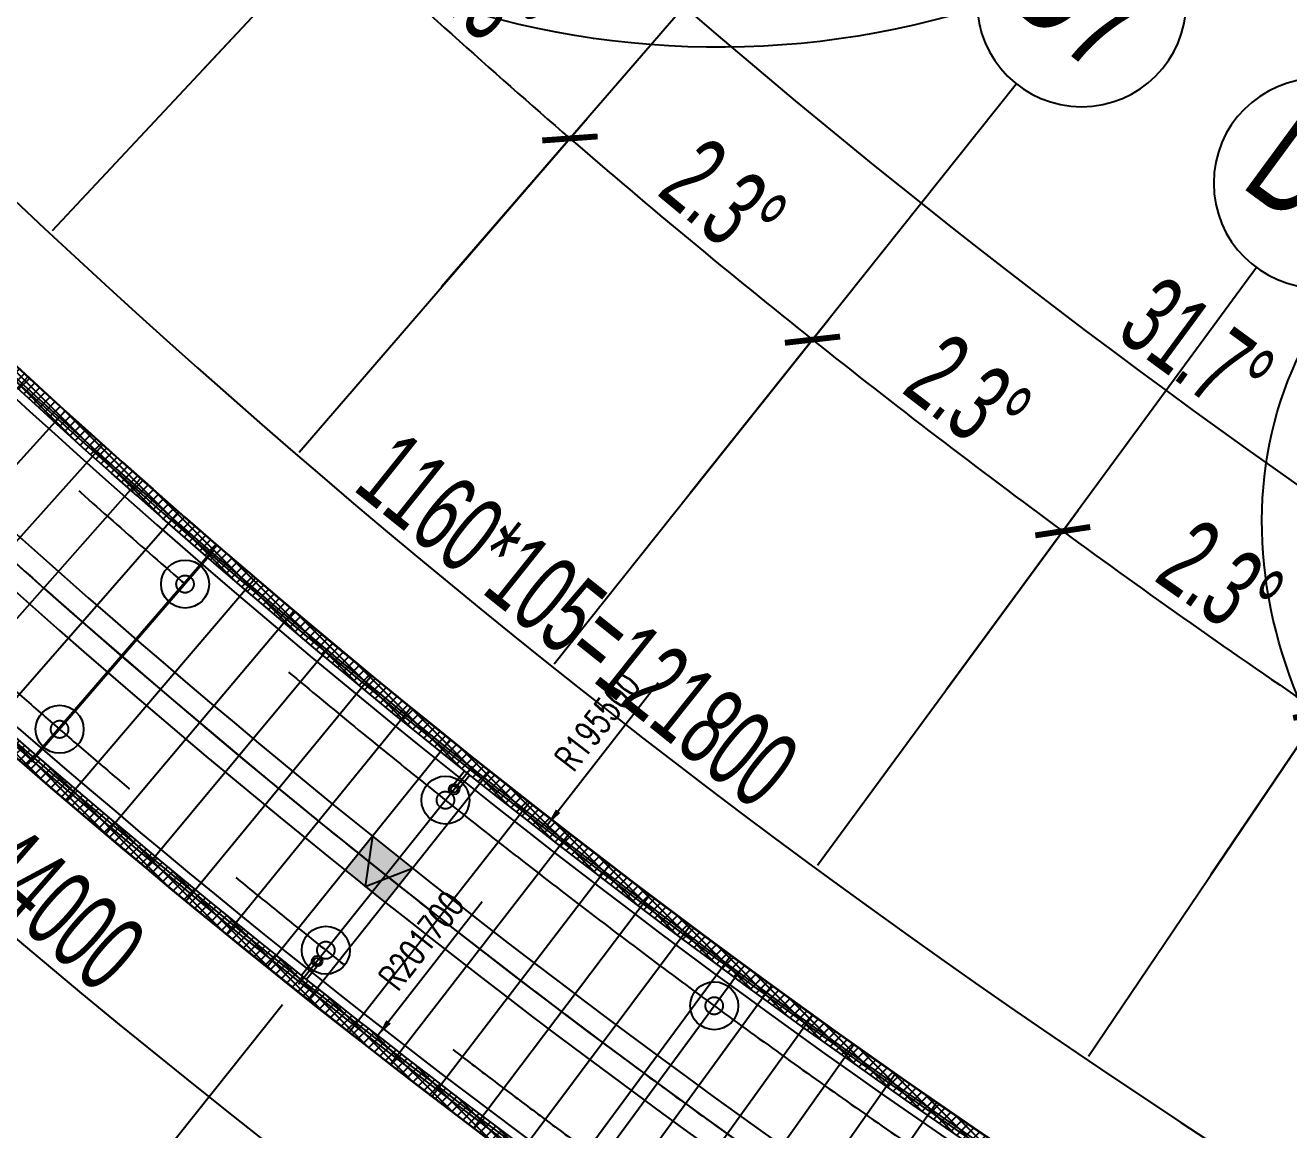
# Model space of a CAD drawing. Extents: x 1962160 to 37842216, y -162679 to 2997677.
# Drawn here: x 37481552 to 37510517, y 2595659 to 2620981 of the extents above; entities that cross this region are included whole.
import ezdxf
from ezdxf.enums import TextEntityAlignment as Align

# ---------------------------------------------------------------- set-up
doc = ezdxf.new("R2010")
doc.units = 0
doc.header["$LTSCALE"] = 1000
for name, pattern in [('CENTER', [2, 1.25, -0.25, 0.25, -0.25]), ('CENTER2', [28.575000000000003, 19.05, -3.175, 3.175, -3.175]), ('DASH', [0.35, 0.25, -0.1])]:
    doc.linetypes.add(name, pattern=pattern)
doc.layers.get('0').update_dxf_attribs({"color": 8})
doc.layers.get('Defpoints').update_dxf_attribs({"color": 8})
for name, color, linetype in [('#幕墙线-平面', 8, 'Continuous'), ('#标注', 8, 'Continuous'), ('#轴线', 8, 'CENTER2'), ('A-AL-E', 8, 'Continuous'), ('A-COLS-PLAN-C', 8, 'DASH'), ('A-COLS-PLAN-S', 8, 'DASH'), ('A-DETL-ALUM', 8, 'Continuous'), ('A-DIMS', 8, 'Continuous'), ('A-FLOR', 8, 'Continuous'), ('A-FLOR-OTLN', 8, 'Continuous'), ('A-GRID', 8, 'CENTER'), ('A-HATH', 8, 'Continuous'), ('A-ROOF-DRAN', 8, 'Continuous'), ('A-STRS-HRAL', 8, 'Continuous'), ('DIM', 8, 'Continuous'), ('G-ACCS', 8, 'Continuous'), ('周边建筑', 8, 'Continuous'), ('建-填充', 8, 'Continuous'), ('水-雨水-压力流-标识', 8, 'Continuous')]:
    doc.layers.add(name, color=color, linetype=linetype)
doc.layers.add('A-X-CHEK', color=8, linetype='Continuous', plot=False)
doc.styles.add('#文字', font='jrs.shx', dxfattribs={"width": 0.7, "bigfont": 'hztxt.shx'})
doc.styles.add('_TCH_DIM', font='SIMPLEX', dxfattribs={"bigfont": 'GBCBIG'})
doc.styles.add('JHZX', font='jrs.shx', dxfattribs={"width": 0.6, "bigfont": 'jhz.shx'})
doc.dimstyles.new('JZBZ-600', dxfattribs={"dimscale": 600, "dimtxt": 3, "dimasz": 1.5, "dimexe": 1, "dimexo": 1, "dimgap": 0.5, "dimtad": 1, "dimdec": 0, "dimdsep": 46, "dimtxsty": 'JHZX', "dimblk1": 'ARCHTICK', "dimblk2": 'ARCHTICK', "dimsah": 1, "dimcen": 0, "dimclrd": 1, "dimclre": 1, "dimclrt": 2, "dimadec": 1, "dimazin": 2, "dimtfac": 1, "dimtdec": 0, "dimtix": 1, "dimtmove": 0, "dimatfit": 3, "dimfxl": 1, "dimtolj": 1, "dimlwd": -1, "dimlwe": -1, "dimarcsym": 1})
pattern_1 = [(45, (0, 0), (-112.2532015133644, 112.2532015133644), []), (135, (0, 0), (-112.2532015133644, -112.2532015133644), [])]

# ---------------------------------------------------------------- blocks, each defined once
blk = doc.blocks.new('排水沟区域')
at = {"layer": 'A-HATH'}
h = blk.add_hatch(dxfattribs=at)
h.set_pattern_fill('ANSI37', color=256, scale=100)
h.set_pattern_definition(pattern_1)
edge = h.paths.add_edge_path()
edge.add_line((35498191.12780435, 2792704.69880736), (35498459.0045779, 2792929.9587332))
edge.add_arc((35647972.51194591, 2918657.177019742), 195349.9994971962, 220.0607733971273, 249.3814004777669)
edge.add_line((35579180.88943561, 2735820.26888587), (35579057.63851193, 2735492.688041172))
edge.add_arc((35647972.5119459, 2918657.177019722), 195699.9994971731, 220.0607733971238, 249.381400477767, ccw=False)
h = blk.add_hatch(dxfattribs=at)
h.set_pattern_fill('ANSI37', color=256, scale=100)
h.set_pattern_definition(pattern_1)
edge = h.paths.add_edge_path()
edge.add_line((35534399.65557152, 2751366.872208431), (35534679.47534217, 2751781.242126513))
edge.add_arc((35647972.51148921, 2918657.17654296), 201699.9988269107, 222.5380542010584, 235.8271904991334, ccw=False)
edge.add_line((35499354.21061315, 2782291.894408947), (35498801.19539497, 2781786.992562233))
edge.add_line((35498801.19539497, 2781786.992562233), (35499037.18327653, 2781528.516799846))
edge.add_line((35499037.18327653, 2781528.516799846), (35499332.5854577, 2781798.218431691))
edge.add_arc((35647972.51148921, 2918657.176542959), 202049.9988269088, 222.6370590280648, 235.7281857078042)
edge.add_line((35534194.19789471, 2751688.025555281), (35534109.59724137, 2751562.745037361))
edge.add_line((35534109.59724137, 2751562.745037361), (35534399.65557152, 2751366.872208431))
for points in [[(35498191.12780435, 2792704.69880736), (35498459.0045779, 2792929.9587332, 0.1286379628558455), (35579180.88943561, 2735820.26888587), (35579057.63851193, 2735492.688041172, -0.1286379628558608)], [(35534399.65557152, 2751366.872208431), (35534679.47534217, 2751781.242126513, -0.05804986950538716), (35499354.21061315, 2782291.894408947), (35498801.19539497, 2781786.992562233), (35499037.18327653, 2781528.516799846), (35499332.5854577, 2781798.218431691, 0.05718302138919018), (35534194.19789471, 2751688.025555281), (35534109.59724137, 2751562.745037361)]]:
    blk.add_lwpolyline(points, format="xyb", close=True, dxfattribs=at)
blk = doc.blocks.new('A$C58e34137')
at = {"layer": 'A-X-CHEK'}
blk.add_blockref('排水沟区域', (-35647972.51433039, -2918657.17947907), dxfattribs=at)
blk = doc.blocks.new('雨水立管')
for radius in [80, 50]:
    blk.add_circle((-3.725290298461914e-09, 2.328306436538696e-10), radius)
blk = doc.blocks.new('雨水')
at = {"layer": 'A-ROOF-DRAN'}
blk.add_lwpolyline([(35498616.06719773, 2787606.262450578, 0.1233110608039292), (35578008.94777347, 2732681.938107471)], format="xyb", dxfattribs=at)
for points in [[(35525641.13913206, 2765289.536870928), (35525940.30779774, 2765664.900840164)], [(35525758.44037246, 2765196.046662888), (35526057.60903814, 2765571.410632124)], [(35522499.86813437, 2761348.215197596), (35522200.6994713, 2760972.851217903)], [(35522617.16937644, 2761254.724991648), (35522318.00071337, 2760879.361011954)]]:
    blk.add_lwpolyline(points, dxfattribs=at)
at = {"xscale": 1.5, "yscale": 1.5, "zscale": 1.5}
for p in [(35525699.78975227, 2765242.791766908), (35522558.51875541, 2761301.470094621)]:
    blk.add_blockref('雨水立管', p, dxfattribs=at)
blk = doc.blocks.new('1100')
at = {"layer": 'A-DETL-ALUM', "ltscale": 0.3}
blk.add_circle((35572079.41488183, 2737404.62498665), 550, dxfattribs=at)
blk = doc.blocks.new('_YZHK')
blk.add_circle((0, 0), 0.5)
blk = doc.blocks.new('ASDFASD')
at = {"layer": 'A-COLS-PLAN-C', "ltscale": 0.3, "xscale": 400, "yscale": 400, "zscale": 400}
for p in [(35519530.25128523, 2769946.600826601), (35516654.19037637, 2766616.694874701), (35525500.34397505, 2764992.549120646), (35522757.9645392, 2761551.712735427), (35531661.33314166, 2760278.013365346)]:
    blk.add_blockref('_YZHK', p, dxfattribs=at)
blk = doc.blocks.new('15')
at = {"layer": '周边建筑'}
for points in [[(34387868.14427014, 3996783.149921055, -0.04571973664616439), (34359317.13187979, 4022752.360361452, -0.04571973664616439)], [(34388677.23922429, 3996425.075137513, -0.04650377268511744), (34359599.95834443, 4022739.761958461, -0.04650377268511744)], [(34389904.63899032, 3995948.180536044, -0.04800945961635281), (34359858.43481566, 4022975.750486837, -0.04800945961635281)]]:
    blk.add_lwpolyline(points, format="xyb", dxfattribs=at)
blk.add_lwpolyline([(34359992.11660529, 4017302.949126642), (34327804.89124851, 3985497.455937146, 0.4129759503049449), (34327775.24891686, 3981828.400454395, 0.1494418678029234), (34462605.55885959, 3908362.281586812, 0.4147260606000924), (34465679.79346514, 3910394.302898092), (34474630.62973479, 3954750.458055043, 0.4131228733560754), (34472605.79338679, 3957811.450065851, -0.1495092029449499), (34363678.34311313, 4017271.518329401, 0.4157145913370236), (34359992.11660673, 4017302.949128066)], format="xyb", close=True, dxfattribs=at)
blk = doc.blocks.new('总体道路0521')
at = {"layer": 'G-ACCS'}
blk.add_lwpolyline([(35647885.4903665, 2918526.752824111, 0.2586094372156676), (35647868.04857691, 2918524.599604647, -0.3688859517476289), (35647842.15110169, 2918526.619490359)], format="xyb", dxfattribs=at)
blk.add_ellipse((35647880.23917305, 2918508.173804386), major_axis=(10.20164331793784, -6.317543359473345), ratio=0.8333770853688136, dxfattribs=at)
blk = doc.blocks.new('A$C06ac024f')
at = {"layer": 'A-AL-E'}
for points in [[(-149036.9355088994, -137018.3052839129), (-148595.4969473183, -136611.8612310132, 0.0576189806809702), (-113501.0588381291, -166915.9408562369), (-117026.3937263862, -172136.4133938593)], [(-148935.3336354494, -137128.6549976039), (-148641.0690273419, -136857.7178608104, 0.05718510588659114), (-113778.3189935014, -166969.1462465618), (-117192.1411391944, -172024.4857603339)]]:
    blk.add_lwpolyline(points, format="xyb", dxfattribs=at)
for centre, radius, end in [((-0.004684299230575562, 0.00567371491342783), 195550.0000000139, 249.3815480125011), ((-0.004684299230575562, 0.005673703737556934), 195350.000000004, 249.3814002423705)]:
    blk.add_arc(centre, radius, 213.4267024433433, end, dxfattribs=at)
at = {"layer": 'A-DIMS'}
for points in [[(-117599.4217791558, -150975.8748367703), (-119890.1447624639, -153916.7390685361), (-120135.9472023994, -154232.3038963009)], [(-121632.3350534365, -155998.178046714), (-123776.639578566, -158748.3318113293), (-124022.5941436813, -159063.7780855172)]]:
    blk.add_lwpolyline(points, dxfattribs=at)
for points in [[(-119890.1447624639, -153916.7390685361, 132, 0, 0), (-120135.9472023994, -154232.3038963009, 0, 0, 0)], [(-123776.639578566, -158748.3318113293, 132, 0, 0), (-124022.5941436813, -159063.7780855172, 0, 0, 0)]]:
    blk.add_lwpolyline(points, format="xyseb", dxfattribs=at)
at = {"layer": 'A-FLOR-OTLN'}
blk.add_lwpolyline([(-146740.3829964027, -133973.6908970349, 0.0592936020027905), (-111200.1052126661, -164670.0512355477)], format="xyb", dxfattribs=at)
at = {"layer": 'A-STRS-HRAL'}
for points in [[(-68914.87842030823, -183164.483728487, -0.1286379625230906), (-149781.3891317025, -125952.472956228), (-149934.3773731143, -126081.2930520335, 0.1286385223226153), (-68984.78143659234, -183351.8707182621)], [(-149083.0340711251, -137263.5052156076), (-149453.8721985966, -136857.3289869008), (-148605.7488620431, -136082.9939870764, 0.05854660059895181), (-113015.5884624645, -166822.4383295183), (-113407.3353732601, -167402.5550773777, -0.0002472804200370883), (-113572.8613683507, -167290.2995583657), (-113293.0415977016, -166875.9296402833, -0.05804986945389694), (-148618.3062986881, -136365.2773883119), (-149171.3215169907, -136870.1792351473), (-148935.3336354494, -137128.6549976039), (-149083.0340711251, -137263.5052156099)]]:
    blk.add_lwpolyline(points, format="xyb", dxfattribs=at)
at = {"xscale": 1000, "yscale": 1000, "zscale": 1000}
blk.add_blockref('总体道路0521', (-35647972511.19448, -2918657176.530752), dxfattribs=at)
at = {"layer": 'A-COLS-PLAN-S'}
blk.add_blockref('ASDFASD', (-35647972.51693987, -2918657.171766797), dxfattribs=at)
at = {"layer": 'A-ROOF-DRAN'}
blk.add_blockref('雨水', (-35647972.51693987, -2918657.171766797), dxfattribs=at)
at = {"layer": '周边建筑'}
blk.add_blockref('15', (-34515346.51224016, -4165614.464939157), dxfattribs=at)
at = {"layer": '水-雨水-压力流-标识'}
for p in [(-35700521.68053646, -2886115.195926846), (-35703397.74144533, -2889445.101878745), (-35694551.58784664, -2891069.2476328), (-35697293.9672825, -2894510.084018019), (-35688390.59868003, -2895783.7833881)]:
    blk.add_blockref('1100', p, dxfattribs=at)
at = {"layer": 'A-DIMS', "style": '_TCH_DIM', "width": 0.7058823529411765}
for s, rotation, p in [('R195500', 52.08395861416108, (-119531.5292782262, -153045.4440823029)), ('R201700', 52.0563326956571, (-123565.4401980862, -158066.8154605124))]:
    blk.add_text(s, height=595, rotation=rotation, dxfattribs=at).set_placement(p)
blk = doc.blocks.new('A$C41f195f4')
at = {"layer": '建-填充', "ltscale": 10}
h = blk.add_hatch(color=256, dxfattribs=at)
h.dxf.hatch_style = 1
edge = h.paths.add_edge_path()
edge.add_line((-124148.1568534598, -154500.7286373009), (-124461.3443907276, -154890.4895481095))
edge.add_arc((0, -4.889443516731262e-08), 198699.9999999626, 231.2165861465053, 231.556862178088)
edge.add_line((-123539.2699908763, -155626.9217395298), (-123228.4028019309, -155235.3076540953))
edge.add_arc((3.315508365631104e-06, -1.592095941305161e-06), 198199.9999997462, 231.2165855693798, 231.5568615739517, ccw=False)
edge = h.paths.add_edge_path()
edge.add_line((-124461.3443907276, -154890.4895481095), (-124774.5319266319, -155280.2504572161))
edge.add_arc((3.345310688018799e-06, -1.348089426755905e-06), 199199.9999999548, 231.216586718727, 231.5568627771811)
edge.add_line((-123850.1371784955, -156018.5358232856), (-123539.2699908763, -155626.9217395298))
edge.add_arc((0, -5.122274160385132e-08), 198699.9999999608, 231.2165861465049, 231.5568621780876, ccw=False)
at = {"layer": 'DIM', "ltscale": 10}
blk.add_lwpolyline([(-124148.1568534598, -154500.7286373028), (-124311.1428366601, -155651.4688854991), (-123228.4028019235, -155235.3076541)], dxfattribs=at)
blk = doc.blocks.new('A$C80b62fe7')
at = {"layer": '#幕墙线-平面'}
for points in [[(-78821.85220679641, 63164.41868437082, 0.005573949682504613), (-75982.2171158567, 59854.42407566402, 0.004935396391704725), (-73406.8330386877, 56977.09491097229, 0.05929360200278565), (-38419.24503024668, 26758.09619020019, 0.05859901251173332), (2176.018261194229, 5784.232406029012, 0.05859901251173332)], [(-80806.27106510103, 61500.032372599, 0.005573949682508667), (-77929.03741127253, 58146.21134378761, 0.004935396391700394), (-75319.55362161994, 55230.78452285752, 0.05929360200278848), (-39868.70784035325, 24611.66716455901, 0.05859901251172954), (1264.06238797307, 3360.096171140205, 0.05859901251172954)], [(-81572.45738267899, 60857.41388020385, 0.005573952475742697), (-78680.70547899604, 57486.66974846786, 0.004935396391694963), (-76058.05577719212, 54556.53340775566, 0.05929360200279235), (-40428.34599097073, 23782.93008902203, 0.05859901251173084), (911.955873221159, 2424.136234889738, 0.05859901251173084)], [(-83556.8762595728, 59193.02759059984, 0.005573952475741507), (-80627.52577441186, 55778.45701658819, 0.004935396391697476), (-77970.77636012435, 52810.22301964276, 0.05929360200279524), (-41877.80880107731, 21636.50106338179, 0.05859901251172722), (0, 1.396983861923218e-09, 0.05859901251172722)], [(-83756.08433216065, 59025.94634145033, 0.005573952475743173), (-80822.95947202295, 55606.97620180482, 0.004935396391701269), (-78162.78692056984, 52634.91772971628, 0.05929360200279434), (-42023.31472023576, 21421.02942374162, 0.05859901251172686), (-91.54769383370876, -243.3495834250934, 0.05859901251172686)]]:
    blk.add_lwpolyline(points, format="xyb", dxfattribs=at)
blk.add_arc((71051.57360942662, 188867.3555372753), 195350.000000004, 213.4267023194232, 249.3814006729123, dxfattribs=at)
blk = doc.blocks.new('DASWQE')
at = {"layer": '#幕墙线-平面', "ltscale": 10}
for points in [[(-149868.8910876811, -125698.5576879755, 0.005573949682504613), (-147029.2559967414, -129008.5522966823, 0.004935396391704725), (-144453.8719195724, -131885.881461374, 0.05929360200278565), (-109466.2839111313, -162104.8801821461, 0.05859901251173332), (-68871.02061969042, -183078.7439663173, 0.05859901251173332)], [(-151853.3099459857, -127362.9439997473, 0.005573949682508667), (-148976.0762921572, -130716.7650285587, 0.004935396391700394), (-146366.5925025046, -133632.1918494888, 0.05929360200278848), (-110915.7467212379, -164251.3092077873, 0.05859901251172954), (-69782.97649291158, -185502.8802012061, 0.05859901251172954)], [(-152619.4962635636, -128005.5624921424, 0.005573952475742697), (-149727.7443598807, -131376.3066238784, 0.004935396391694963), (-147105.0946580768, -134306.4429645906, 0.05929360200279235), (-111475.3848718554, -165080.0462833242, 0.05859901251173084), (-70135.08300766349, -186438.8401374565, 0.05859901251173084)], [(-154603.9151404575, -129669.9487817464, 0.005573952475741507), (-151674.5646552965, -133084.5193557581, 0.004935396391697476), (-149017.815241009, -136052.7533527035, 0.05929360200279524), (-112924.847681962, -167226.4753089645, 0.05859901251172722), (-71047.03888088465, -188862.9763723449, 0.05859901251172722)]]:
    blk.add_lwpolyline(points, format="xyb", dxfattribs=at)
for points in [[(-136571.4690395147, -148904.1179404571), (-132042.7442564666, -143966.4411748964)], [(-135684.7055719718, -149712.6019043433), (-131185.385962069, -144748.1157225133)], [(-134793.1560856104, -150515.8050421537), (-130323.4003537595, -145524.68455682)], [(-133896.8520281315, -151313.6990224314), (-129456.8178364187, -146296.120285836)], [(-132995.8250149339, -152106.2557009901), (-128585.6689770967, -147062.3956986419)], [(-132090.1068280488, -152893.447121907), (-127709.9845039099, -147823.4837663327)], [(-131179.7294149473, -153675.2455185084), (-126829.7953049466, -148579.3576429794)], [(-130264.7248874456, -154451.623314349), (-125945.1324272081, -149329.9906665771)], [(-129345.125520587, -155222.5531241852), (-125056.0270754844, -150075.3563599777)], [(-128420.96375148, -155988.0077549401), (-124162.5106112659, -150815.428431835)], [(-127492.2721781731, -156747.9602066637), (-123264.6145516485, -151550.1807775167)], [(-126559.08355847, -157502.3836734854), (-122362.3705682009, -152279.5874800351)], [(-125621.4308088422, -158251.2515445575), (-121455.8104858324, -153003.622810964)], [(-124679.3470031768, -158994.5374049968), (-120544.9662817419, -153722.2612313433)], [(-123732.8653716892, -159732.2150368141), (-119629.8700842187, -154435.4773925701)], [(-122782.0192997158, -160464.2584198401), (-118710.5541715249, -155143.2461373089)], [(-121826.8423265293, -161190.6417326424), (-117787.0509707779, -155845.5425003706)], [(-120867.3681441769, -161911.3393534371), (-116859.3930567801, -156542.3417095882)], [(-119903.6305962801, -162626.3258609925), (-115927.6131509095, -157233.619186705)], [(-118935.6636768281, -163335.5760355252), (-114991.7441198975, -157919.3505482255)], [(-117963.5015290156, -164039.0648595891), (-114051.8189747632, -158599.5116062853)], [(-116987.1784439981, -164736.7675189609), (-113107.870869562, -159274.0783695066)], [(-116006.7288597226, -165428.6594035113), (-112159.9331002533, -159943.0270438315)], [(-115022.1873596609, -166114.7161080758), (-111208.0391035303, -160606.3340333723)]]:
    blk.add_lwpolyline(points, dxfattribs=at)
at = {"layer": 'DIM', "ltscale": 10}
blk.add_blockref('A$C80b62fe7', (-71047.03888088465, -188862.9763723449), dxfattribs=at)
blk = doc.blocks.new('_ARCHTICK')
at = {"const_width": 0.15}
blk.add_lwpolyline([(-0.5, -0.5), (0.5, 0.5)], dxfattribs=at)
blk = doc.blocks.new('*D17')
at = {"layer": '#标注', "color": 1, "transparency": 16777216}
for p, q in [((36626695.7610601, 2798969.525498299), (36639771.65611975, 2809138.434022281)), ((36712455.71953414, 2735988.755651569), (36718245.27166823, 2751508.640260249))]:
    blk.add_line(p, q, dxfattribs=at)
blk.add_arc((36780598.51155947, 2918657.163268263), 178999.986739619, 217.8716196905407, 249.5424261213195, dxfattribs=at)
at = {"layer": 'Defpoints', "color": 0, "transparency": 16777216}
for p in [(36780598.51155947, 2918657.163268263), (36626222.12810301, 2798601.188937584), (36661822.4543592, 2784742.102544155), (36712246.01131264, 2735426.596900115)]:
    blk.add_point(p, dxfattribs=at)
at = {"layer": '#标注', "color": 1, "transparency": 16777216, "xscale": 900, "yscale": 900, "zscale": 900}
for p, rotation in [((36639298.02316266, 2808770.097461566), 127.8716196905407), ((36718035.56344673, 2750946.481508795), 339.5424261213195)]:
    blk.add_blockref('_ARCHTICK', p, dxfattribs=dict(at, rotation=rotation))
at = {"layer": '#标注', "color": 2, "transparency": 16777216, "insert": (36675356.14096593, 2775350.224439533), "char_height": 1800, "attachment_point": 5, "rotation": 323.70702290593005, "style": 'JHZX'}
blk.add_mtext('\\A1;31.7°', dxfattribs=at)
blk = doc.blocks.new('*D22')
at = {"layer": '#标注', "color": 1, "transparency": 16777216}
for p, q in [((36642288.39975655, 2770750.129601654), (36633750.61801758, 2761619.936916199)), ((36648234.46222866, 2765405.944415886), (36640063.72656412, 2755945.859099347))]:
    blk.add_line(p, q, dxfattribs=at)
blk.add_arc((36780598.51155932, 2918657.163268402), 214399.9867396293, 226.9204202155484, 229.1826197257415, dxfattribs=at)
at = {"layer": 'Defpoints', "color": 0, "transparency": 16777216}
for p in [(36780598.51155932, 2918657.163268402), (36642698.20785683, 2771188.373051059), (36648626.65235051, 2765860.022502039), (36636234.03906858, 2760144.534760691)]:
    blk.add_point(p, dxfattribs=at)
at = {"layer": '#标注', "color": 1, "transparency": 16777216, "xscale": 900, "yscale": 900, "zscale": 900}
for p, rotation in [((36634160.42611785, 2762058.180365603), 136.9204202155484), ((36640455.91668598, 2756399.937185492), 319.1826197257415)]:
    blk.add_blockref('_ARCHTICK', p, dxfattribs=dict(at, rotation=rotation))
at = {"layer": '#标注', "color": 2, "transparency": 16777216, "insert": (36638082.39958967, 2760090.482736733), "char_height": 1800, "attachment_point": 5, "rotation": 318.05151997064496, "style": 'JHZX'}
blk.add_mtext('\\A1;2.3°', dxfattribs=at)
blk = doc.blocks.new('*D23')
at = {"layer": '#标注', "color": 1, "transparency": 16777216}
for p, q in [((36648234.46222866, 2765405.94441589), (36640063.72656412, 2755945.859099343)), ((36654386.84271964, 2760300.627932169), (36646595.8889895, 2750525.39517428))]:
    blk.add_line(p, q, dxfattribs=at)
blk.add_arc((36780598.5115594, 2918657.163268324), 214399.9867396315, 229.1826197257085, 231.4448204373582, dxfattribs=at)
at = {"layer": 'Defpoints', "color": 0, "transparency": 16777216}
for p in [(36780598.5115594, 2918657.163268324), (36648626.65235052, 2765860.022502042), (36654760.80354988, 2760769.83289532), (36642603.45123691, 2754569.632844638)]:
    blk.add_point(p, dxfattribs=at)
at = {"layer": '#标注', "color": 1, "transparency": 16777216, "xscale": 900, "yscale": 900, "zscale": 900}
for p, rotation in [((36640455.91668597, 2756399.937185496), 139.1826197257085), ((36646969.84981973, 2750994.600137435), 321.4448204373581)]:
    blk.add_blockref('_ARCHTICK', p, dxfattribs=dict(at, rotation=rotation))
at = {"layer": '#标注', "color": 2, "transparency": 16777216, "insert": (36644452.50539192, 2754588.582027365), "char_height": 1800, "attachment_point": 5, "rotation": 320.31372008153386, "style": 'JHZX'}
blk.add_mtext('\\A1;2.3°', dxfattribs=at)
blk = doc.blocks.new('*D24')
at = {"layer": '#标注', "color": 1, "transparency": 16777216}
for p, q in [((36654386.84271965, 2760300.627932169), (36646595.8889895, 2750525.39517427)), ((36660735.94845457, 2755442.140672592), (36653336.9203638, 2745366.99706029))]:
    blk.add_line(p, q, dxfattribs=at)
blk.add_arc((36780598.51155941, 2918657.163268331), 214399.9867396487, 231.4448204373609, 233.7070211486521, dxfattribs=at)
at = {"layer": 'Defpoints', "color": 0, "transparency": 16777216}
for p in [(36780598.51155941, 2918657.163268331), (36654760.80354989, 2760769.832895322), (36661091.09710306, 2755925.741166256), (36649187.95755562, 2749250.49099602)]:
    blk.add_point(p, dxfattribs=at)
at = {"layer": '#标注', "color": 1, "transparency": 16777216, "xscale": 900, "yscale": 900, "zscale": 900}
for p, rotation in [((36646969.84981973, 2750994.600137426), 141.4448204373609), ((36653692.0690123, 2745850.597553952), 323.7070211486521)]:
    blk.add_blockref('_ARCHTICK', p, dxfattribs=dict(at, rotation=rotation))
at = {"layer": '#标注', "color": 2, "transparency": 16777216, "insert": (36651034.82268319, 2749342.412373522), "char_height": 1800, "attachment_point": 5, "rotation": 322.5759207930054, "style": 'JHZX'}
blk.add_mtext('\\A1;2.3°', dxfattribs=at)
blk = doc.blocks.new('*D33')
at = {"layer": '#标注', "color": 1, "transparency": 16777216}
for p, q in [((36620746.45035105, 2794342.844410595), (36607722.49268997, 2784214.326747263)), ((36709821.57140478, 2728927.471106052), (36704055.01534672, 2713469.231411852))]:
    blk.add_line(p, q, dxfattribs=at)
blk.add_arc((36780598.51155947, 2918657.163268259), 218399.9867396859, 217.8716196904767, 249.5424261213203, dxfattribs=at)
at = {"layer": 'Defpoints', "color": 0, "transparency": 16777216}
for p in [(36780598.51155947, 2918657.163268259), (36621220.08330814, 2794711.18097131), (36635678.44877037, 2755265.824424677), (36710031.27962628, 2729489.629857505)]:
    blk.add_point(p, dxfattribs=at)
at = {"layer": '#标注', "color": 1, "transparency": 16777216, "xscale": 900, "yscale": 900, "zscale": 900}
for p, rotation in [((36608196.12564705, 2784582.66330798), 127.8716196904767), ((36704264.72356822, 2714031.390163306), 339.5424261213204)]:
    blk.add_blockref('_ARCHTICK', p, dxfattribs=dict(at, rotation=rotation))
at = {"layer": '#标注', "color": 2, "transparency": 16777216, "insert": (36652034.71402183, 2743593.791307066), "char_height": 1800, "attachment_point": 5, "rotation": 323.70702290589804, "style": 'JHZX'}
blk.add_mtext('\\A1;31.7°', dxfattribs=at)
blk = doc.blocks.new('*D45')
at = {"layer": '#标注', "color": 1, "transparency": 16777216}
for p, q in [((36643670.92429649, 2783353.502042484), (36650855.17742186, 2790452.551769905)), ((36649118.42178363, 2778054.066263612), (36656016.85813804, 2785431.164328977))]:
    blk.add_line(p, q, dxfattribs=at)
blk.add_arc((36780598.51155946, 2918657.163268268), 182999.9867395451, 224.658220703612, 226.9204202178263, dxfattribs=at)
at = {"layer": 'Defpoints', "color": 0, "transparency": 16777216}
for p in [(36780598.51155946, 2918657.163268268), (36652132.45841611, 2788328.853463974), (36643244.13698211, 2782931.776316103), (36648708.61368337, 2777615.822814185)]:
    blk.add_point(p, dxfattribs=at)
at = {"layer": '#标注', "color": 1, "transparency": 16777216, "xscale": 900, "yscale": 900, "zscale": 900}
for p, rotation in [((36650428.39010749, 2790030.82604352), 134.658220703612), ((36655607.05003779, 2784992.92087955), 316.9204202178263)]:
    blk.add_blockref('_ARCHTICK', p, dxfattribs=dict(at, rotation=rotation))
at = {"layer": '#标注', "color": 2, "transparency": 16777216, "insert": (36653829.61388259, 2788346.450890925), "char_height": 1800, "attachment_point": 5, "rotation": 315.7893204607197, "style": 'JHZX'}
blk.add_mtext('\\A1;2.3°', dxfattribs=at)
blk = doc.blocks.new('*D46')
at = {"layer": '#标注', "color": 1, "transparency": 16777216}
for p, q in [((36649118.42178363, 2778054.066263612), (36656016.85813794, 2785431.164328866)), ((36654770.85614848, 2772973.787317075), (36661372.7231988, 2780617.435101259))]:
    blk.add_line(p, q, dxfattribs=at)
blk.add_arc((36780598.51155947, 2918657.163268261), 182999.9867397038, 226.9204202178177, 229.1826197315785, dxfattribs=at)
at = {"layer": 'Defpoints', "color": 0, "transparency": 16777216}
for p in [(36780598.51155947, 2918657.163268261), (36657376.97152355, 2783359.538684875), (36648708.61368337, 2777615.822814189), (36654378.66602668, 2772519.709230881)]:
    blk.add_point(p, dxfattribs=at)
at = {"layer": '#标注', "color": 1, "transparency": 16777216, "xscale": 900, "yscale": 900, "zscale": 900}
for p, rotation in [((36655607.05003767, 2784992.920879446), 136.9204202178177), ((36660980.533077, 2780163.35701507), 319.1826197315786)]:
    blk.add_blockref('_ARCHTICK', p, dxfattribs=dict(at, rotation=rotation))
at = {"layer": '#标注', "color": 2, "transparency": 16777216, "insert": (36659072.10970337, 2783444.113489531), "char_height": 1800, "attachment_point": 5, "rotation": 318.0515199746987, "style": 'JHZX'}
blk.add_mtext('\\A1;2.3°', dxfattribs=at)
blk = doc.blocks.new('*D47')
at = {"layer": '#标注', "color": 1, "transparency": 16777216}
for p, q in [((36654770.85614848, 2772973.787317071), (36661372.72319887, 2780617.435101334)), ((36660619.4201372, 2768120.581281535), (36666914.42744547, 2776018.864828579))]:
    blk.add_line(p, q, dxfattribs=at)
blk.add_arc((36780598.51155946, 2918657.163268268), 182999.9867396061, 229.1826197315833, 231.4448204426028, dxfattribs=at)
at = {"layer": 'Defpoints', "color": 0, "transparency": 16777216}
for p in [(36780598.51155946, 2918657.163268268), (36662813.54995474, 2778601.110323489), (36654378.66602668, 2772519.709230877), (36660245.459307, 2767651.376318347)]:
    blk.add_point(p, dxfattribs=at)
at = {"layer": '#标注', "color": 1, "transparency": 16777216, "xscale": 900, "yscale": 900, "zscale": 900}
for p, rotation in [((36660980.53307706, 2780163.357015137), 139.1826197315833), ((36666540.46661527, 2775549.659865387), 321.4448204426028)]:
    blk.add_blockref('_ARCHTICK', p, dxfattribs=dict(at, rotation=rotation))
at = {"layer": '#标注', "color": 2, "transparency": 16777216, "insert": (36664504.02913705, 2778752.530287117), "char_height": 1800, "attachment_point": 5, "rotation": 320.31372008709366, "style": 'JHZX'}
blk.add_mtext('\\A1;2.3°', dxfattribs=at)
blk = doc.blocks.new('*D48')
at = {"layer": '#标注', "color": 1, "transparency": 16777216}
for p, q in [((36660619.42013719, 2768120.581281537), (36666914.42744545, 2776018.864828559)), ((36666654.99469492, 2763502.015563451), (36672633.3302773, 2771642.62387393))]:
    blk.add_line(p, q, dxfattribs=at)
blk.add_arc((36780598.51155946, 2918657.163268257), 182999.9867396271, 231.4448204426, 233.7070211532459, dxfattribs=at)
at = {"layer": 'Defpoints', "color": 0, "transparency": 16777216}
for p in [(36780598.51155946, 2918657.163268257), (36668433.72086559, 2774060.98463513), (36660245.459307, 2767651.376318349), (36666299.84604646, 2763018.415069761)]:
    blk.add_point(p, dxfattribs=at)
at = {"layer": '#标注', "color": 1, "transparency": 16777216, "xscale": 900, "yscale": 900, "zscale": 900}
for p, rotation in [((36666540.46661526, 2775549.659865366), 141.4448204426), ((36672278.18162885, 2771159.023380239), 323.7070211532459)]:
    blk.add_blockref('_ARCHTICK', p, dxfattribs=dict(at, rotation=rotation))
at = {"layer": '#标注', "color": 2, "transparency": 16777216, "insert": (36670116.90564005, 2774279.014187461), "char_height": 1800, "attachment_point": 5, "rotation": 322.5759207979224, "style": 'JHZX'}
blk.add_mtext('\\A1;2.3°', dxfattribs=at)
blk = doc.blocks.new('*D49')
at = {"layer": '#标注', "color": 1, "transparency": 16777216}
for p, q in [((36666654.99469493, 2763502.015563456), (36672633.33027732, 2771642.623873938)), ((36672868.17221392, 2759125.289088674), (36678520.51768064, 2767495.533453396))]:
    blk.add_line(p, q, dxfattribs=at)
blk.add_arc((36780598.51155946, 2918657.16326827), 182999.9867396259, 233.7070211532525, 235.9692218635677, dxfattribs=at)
at = {"layer": 'Defpoints', "color": 0, "transparency": 16777216}
for p in [(36780598.51155946, 2918657.16326827), (36674228.7222497, 2769746.239999017), (36666299.84604648, 2763018.415069763), (36672532.3893149, 2758628.046849186)]:
    blk.add_point(p, dxfattribs=at)
at = {"layer": '#标注', "color": 1, "transparency": 16777216, "xscale": 900, "yscale": 900, "zscale": 900}
for p, rotation in [((36672278.18162885, 2771159.02338024), 143.7070211532525), ((36678184.73478162, 2766998.291213904), 325.9692218635677)]:
    blk.add_blockref('_ARCHTICK', p, dxfattribs=dict(at, rotation=rotation))
at = {"layer": '#标注', "color": 2, "transparency": 16777216, "insert": (36675901.98904802, 2770030.539298879), "char_height": 1800, "attachment_point": 5, "rotation": 324.83812150841123, "style": 'JHZX'}
blk.add_mtext('\\A1;2.3°', dxfattribs=at)
blk = doc.blocks.new('*D50')
at = {"layer": '#标注', "color": 1, "transparency": 16777216}
for p, q in [((36672868.17221392, 2759125.289088666), (36678520.51768063, 2767495.533453388)), ((36679249.26828416, 2754997.223813662), (36684566.81336257, 2763584.057592144))]:
    blk.add_line(p, q, dxfattribs=at)
blk.add_arc((36780598.51155945, 2918657.163268274), 182999.9867396236, 235.9692218635713, 238.2314225827974, dxfattribs=at)
at = {"layer": 'Defpoints', "color": 0, "transparency": 16777216}
for p in [(36780598.51155945, 2918657.163268274), (36680189.52148717, 2765663.601771824), (36672532.3893149, 2758628.046849178), (36678933.37451713, 2754487.114876324)]:
    blk.add_point(p, dxfattribs=at)
at = {"layer": '#标注', "color": 1, "transparency": 16777216, "xscale": 900, "yscale": 900, "zscale": 900}
for p, rotation in [((36678184.73478162, 2766998.2912139), 145.9692218635713), ((36684250.91959553, 2763073.948654812), 328.2314225827974)]:
    blk.add_blockref('_ARCHTICK', p, dxfattribs=dict(at, rotation=rotation))
at = {"layer": '#标注', "color": 2, "transparency": 16777216, "insert": (36681850.26220418, 2766013.727681292), "char_height": 1800, "attachment_point": 5, "rotation": 327.1003222231844, "style": 'JHZX'}
blk.add_mtext('\\A1;2.3°', dxfattribs=at)
blk = doc.blocks.new('*U247')
blk.add_line((-8.960830237663566e-17, -20), (0, 0))
blk.add_circle((0, -24), 4)
at = {"style": 'JHZX', "width": 0.75}
blk.add_attdef('AXES', text='', height=4, dxfattribs=at).set_placement((0, -24), align=Align.MIDDLE_CENTER)
blk = doc.blocks.new('DOTE-11')
at = {"layer": '#轴线'}
for p, q in [((36652809.9061915, 2770703.397633852), (36648626.54486951, 2765859.898067453)), ((36654760.70118531, 2760769.704466056), (36658749.61672836, 2765774.55739001)), ((36661090.99998922, 2755925.608933894), (36664879.25225843, 2761084.014185985))]:
    blk.add_line(p, q, dxfattribs=at)
for points in [[(36619929.84721477, 2865401.299438776, 0.4665771712459525), (36603297.92453471, 2824183.319006984, 0.1869069858117834), (36713199.83703386, 2729400.135445045)], [(36649692.25143763, 2857636.069450992, 0.6801866972510827), (36616601.34165016, 2810411.269933818, 0.1628178013647897), (36714737.87267324, 2733523.102957241)], [(36617040.99404421, 2848828.781100597, 0.3318161066738227), (36614765.24095972, 2809199.356465551, 0.1627744169442686), (36713968.85387715, 2731461.616600736)]]:
    blk.add_lwpolyline(points, format="xyb", dxfattribs=at)
blk = doc.blocks.new('ZW-5001')
at = {"layer": '#标注'}
ref = blk.add_blockref('*U247', (36652533.40898997, 2781706.170739768), dxfattribs=dict(at, xscale=-599.999999999999, yscale=599.999999999999, rotation=136.919876928436))
ref.add_attrib('AXES', 'D5', dxfattribs={"layer": '0', "height": 2399.999999999999, "rotation": 316.9198770297928, "style": '#文字', "width": 0.7}).set_placement((36662423.54476373, 2792282.352205744), align=Align.MIDDLE_CENTER)
ref = blk.add_blockref('*U247', (36658039.02644324, 2776757.841994761), dxfattribs=dict(at, xscale=-600.000000000001, yscale=600.000000000001, rotation=139.1820772249786))
ref.add_attrib('AXES', 'D6', dxfattribs={"layer": '0', "height": 2399.999999999999, "rotation": 319.1820773710904, "style": '#文字', "width": 0.7}).set_placement((36667503.98514417, 2787716.170189084), align=Align.MIDDLE_CENTER)
ref = blk.add_blockref('*U247', (36663735.67644657, 2772030.690669694), dxfattribs=dict(at, xscale=-599.9999999999999, yscale=599.9999999999998, rotation=141.4442775215207))
ref.add_attrib('AXES', 'D7', dxfattribs={"layer": '0', "height": 2399.999999999999, "rotation": 321.4442776316839, "style": '#文字', "width": 0.7}).set_placement((36672760.70511518, 2783354.084929165), align=Align.MIDDLE_CENTER)
ref = blk.add_blockref('*U247', (36669614.47967472, 2767532.084939552), dxfattribs=dict(at, xscale=-599.9999999999997, yscale=599.9999999999997, rotation=143.7064778180628))
ref.add_attrib('AXES', 'D8', dxfattribs={"layer": '0', "height": 2399.999999999999, "rotation": 323.7064779513066, "style": '#文字', "width": 0.7}).set_placement((36678185.51106716, 2779202.89557526), align=Align.MIDDLE_CENTER)
ref = blk.add_blockref('*U247', (36675666.27288159, 2763269.03674703), dxfattribs=dict(at, xscale=-599.9999999999998, yscale=599.9999999999998, rotation=145.9686781146049))
ref.add_attrib('AXES', 'D9', dxfattribs={"layer": '0', "height": 2399.999999999998, "rotation": 325.9686781431883, "style": '#文字', "width": 0.7}).set_placement((36683769.94739611, 2775269.072554789), align=Align.MIDDLE_CENTER)
for base, center, p1, p2, picture, middle in [((36635678.44877037, 2755265.824424677), (36780598.51155948, 2918657.16326826), (36621220.08330815, 2794711.180971308), (36710031.27962629, 2729489.629857507), '*D33', (36652034.71402183, 2743593.791307067)), ((36661822.4543592, 2784742.102544155), (36780598.51155947, 2918657.163268261), (36626222.12810301, 2798601.188937583), (36712246.01131264, 2735426.596900114), '*D17', (36675356.14096593, 2775350.224439533)), ((36636234.03906858, 2760144.534760691), (36780598.51155932, 2918657.163268404), (36642698.20785683, 2771188.373051059), (36648626.65235051, 2765860.02250204), '*D22', (36638082.39958967, 2760090.482736733)), ((36642603.45123691, 2754569.632844638), (36780598.51155941, 2918657.163268325), (36648626.65235052, 2765860.02250204), (36654760.80354989, 2760769.832895323), '*D23', (36644452.50539191, 2754588.582027365)), ((36652132.45841611, 2788328.853463974), (36780598.51155945, 2918657.163268269), (36643244.13698211, 2782931.776316101), (36648708.61368337, 2777615.822814185), '*D45', (36653829.61388259, 2788346.450890925)), ((36649187.95755562, 2749250.49099602), (36780598.51155941, 2918657.16326833), (36654760.80354989, 2760769.832895324), (36661091.09710306, 2755925.741166256), '*D24', (36651034.82268319, 2749342.41237352)), ((36657376.97152355, 2783359.538684875), (36780598.51155948, 2918657.163268263), (36648708.61368337, 2777615.82281419), (36654378.66602668, 2772519.709230881), '*D46', (36659072.10970336, 2783444.113489531)), ((36662813.54995474, 2778601.110323489), (36780598.51155946, 2918657.163268268), (36654378.66602668, 2772519.709230879), (36660245.459307, 2767651.376318347), '*D47', (36664504.02913705, 2778752.530287113)), ((36668433.72086559, 2774060.98463513), (36780598.51155947, 2918657.163268258), (36660245.459307, 2767651.37631835), (36666299.84604647, 2763018.415069759), '*D48', (36670116.90564005, 2774279.014187464)), ((36674228.7222497, 2769746.239999017), (36780598.51155946, 2918657.163268275), (36666299.84604648, 2763018.415069761), (36672532.3893149, 2758628.046849185), '*D49', (36675901.98904802, 2770030.539298881)), ((36680189.52148717, 2765663.601771824), (36780598.51155945, 2918657.163268274), (36672532.3893149, 2758628.046849178), (36678933.37451712, 2754487.114876327), '*D50', (36681850.26220418, 2766013.727681292))]:
    dim = blk.add_angular_dim_3p(base=base, center=center, p1=p1, p2=p2, dimstyle='JZBZ-600', dxfattribs=at)
    dim.commit()
    dim.dimension.update_dxf_attribs({"geometry": picture, "text_midpoint": middle})
blk = doc.blocks.new('FDGFH')
at = {"layer": 'A-FLOR'}
blk.add_blockref('ZW-5001', (-36780598.51155947, -2918657.163268261), dxfattribs=at)
at = {"layer": 'A-GRID'}
blk.add_blockref('DOTE-11', (-36780598.51155947, -2918657.163268261), dxfattribs=at)

msp = doc.modelspace()

# ---------------------------------------------------------------- linework, layer by layer
at = {"layer": '#标注', "ltscale": 10}
for centre, radius, start, end in [((37613652.56706142, 2756885.970254162), 205203.0947814054, 208.7449720341355, 248.9246422539542), ((37615333.70611919, 2758990.913890926), 195278.2085374869, 213.5151148603672, 249.2588010921493)]:
    msp.add_arc(centre, radius, start, end, dxfattribs=at)

# ---------------------------------------------------------------- block references
at = {"layer": 'A-STRS-HRAL'}
msp.add_blockref('DASWQE', (37613652.56708944, 2756885.970215484), dxfattribs=at)
at = {"layer": 'DIM', "ltscale": 10}
for name, p in [('A$C06ac024f', (37613657.10216346, 2756879.841327364)), ('A$C58e34137', (37613657.09747919, 2756879.847001005)), ('A$C41f195f4', (37613657.10181801, 2756890.34938035))]:
    msp.add_blockref(name, p, dxfattribs=at)
at = {"layer": 'DIM'}
msp.add_blockref('FDGFH', (37613657.09676763, 2756879.827155179), dxfattribs=at)

# ---------------------------------------------------------------- texts
at = {"layer": '#标注', "ltscale": 10, "char_height": 1800, "attachment_point": 5, "style": 'JHZX'}
for s, insert, rotation in [('\\A1;1160*105=121800', (37494217.74907202, 2607342.386111503), 321.3869578815287), ('\\A1;1200*120=144000', (37479371.15211146, 2603309.395610014), 318.83480734637266)]:
    msp.add_mtext(s, dxfattribs=dict(at, insert=insert, rotation=rotation))

doc.saveas('drawing.dxf')
